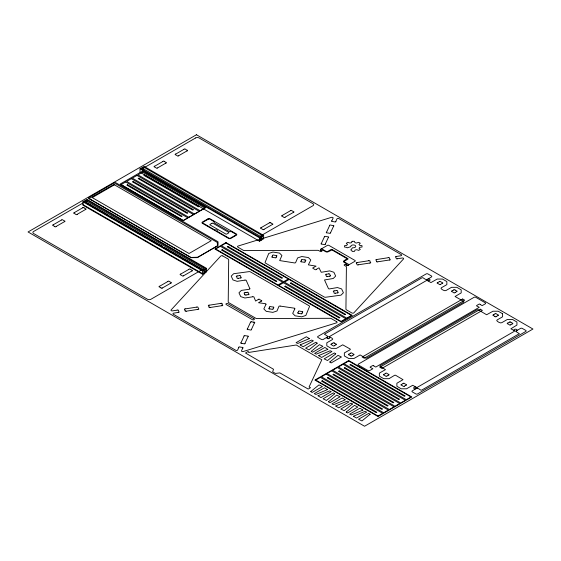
<?xml version="1.0" encoding="UTF-8"?>
<svg xmlns="http://www.w3.org/2000/svg" width="561" height="561" viewBox="0 0 561 561"><rect width="100%" height="100%" fill="white"/><g stroke="black" fill="none" stroke-linecap="round" stroke-linejoin="round"><path stroke-width="0.84" d="M248.74 352.14L247.829 351.565L245.508 353.023L273.53 369.257L272.758 371.438A1.171 0.673 0 0 0 273.06 372.09L274.946 373.177A1.171 0.673 0 0 0 276.075 373.353L279.855 372.904L308.206 389.068L310.521 387.7L309.09 386.95L321.818 359.769L296.243 345.001L249.203 352.371L248.775 352.02M142.929 170.13L143.988 167.262L262.618 235.732L261.026 240.052L259.953 240.669L259.953 237.268L262.618 235.732M316.397 269.392L316.39 269.406A0.764 0.442 0 0 1 315.45 269.715A0.785 0.456 0 0 1 315.24 269.666L312.891 268.312A0.771 0.449 0 0 1 313.34 267.639L316.074 266.152L308.375 264.855L310.78 259.96L308.375 257.548L301.79 256.531L297.611 257.92L295.584 262.716L294.813 262.976L279.694 260.577L281.917 255.486L279.511 253.074L272.927 252.057L268.747 253.446L265.143 262.289A1.564 0.905 0 0 0 265.556 263.137L324.223 297A1.564 0.905 0 0 0 325.689 297.239L341.004 295.156L343.409 292.751L341.642 288.95L337.47 287.555L329.265 288.943L328.487 288.684L324.503 279.953L333.255 278.494L335.66 276.082L333.893 272.281L329.721 270.893L321.236 272.281L318.978 267.821L316.404 269.308M238.804 347.497L237.661 349.959A1.171 0.673 0 0 1 236.833 350.436A1.171 0.673 0 0 1 235.704 350.26L173.307 314.237A1.171 0.673 0 0 1 173.005 313.585A1.171 0.673 0 0 1 173.833 313.108L178.096 312.449M241.041 342.659L244.063 336.151M247.457 328.83L250.479 322.323M242.766 348.108L241.539 350.751A1.171 0.673 0 0 0 241.938 351.452A1.171 0.673 0 0 0 243.222 351.523L336.446 322.877A1.241 0.715 0 0 0 336.74 321.741M245.003 343.269L248.025 336.761M251.419 329.447L254.435 322.933M321.348 243.425L324.363 236.917M326.586 232.135L329.609 225.62M331.853 220.782L333.08 218.145A1.171 0.673 0 0 0 332.68 217.437A1.171 0.673 0 0 0 331.397 217.373L238.166 246.013A1.241 0.715 0 0 0 237.871 247.149L243.278 250.269A1.956 1.129 0 0 0 244.68 250.606L317.659 250.325A1.564 0.905 0 0 1 318.774 250.592L320.282 251.461A0.94 0.54 0 0 0 321.614 251.461A0.94 0.54 0 0 0 321.614 250.697L320.408 249.94L320.499 249.4L327.47 245.36A0.975 0.561 0 0 1 328.844 245.36L355.001 260.465A0.975 0.561 0 0 1 355.001 261.258L348.009 265.283L345.765 264.638A0.94 0.54 0 0 0 344.44 264.638A0.94 0.54 0 0 0 344.44 265.409L345.948 266.279A1.564 0.905 0 0 1 346.403 266.924L345.927 309.055A1.956 1.129 0 0 0 346.502 309.861L351.908 312.989A1.241 0.715 0 0 0 353.879 312.814L403.485 258.993A1.171 0.673 0 0 0 403.366 258.249A1.171 0.673 0 0 0 402.146 258.018L397.574 258.726M325.303 244.035L328.325 237.527M330.548 232.745L333.564 226.237M335.815 221.399L336.958 218.93A1.171 0.673 0 0 1 337.785 218.453A1.171 0.673 0 0 1 338.914 218.629L401.304 254.652A1.171 0.673 0 0 1 401.606 255.304A1.171 0.673 0 0 1 400.778 255.781L396.515 256.44M272.148 256.65L272.632 255.606M276.11 257.268L276.594 256.223M265.914 304.448L263.831 308.929L266.244 311.341L272.828 312.365L277.001 310.969L279.027 306.18L280.135 306.026M269.091 308.178L269.582 307.133M273.053 308.795L273.537 307.751M301.061 261.131L301.545 260.087M305.016 261.749L305.507 260.704M294.777 308.922L292.695 313.403L295.107 315.815L301.692 316.839L305.864 315.443L309.469 306.608A1.564 0.905 0 0 0 309.055 305.759L250.395 271.889A1.564 0.905 0 0 0 248.93 271.65L233.614 273.733L231.209 276.138L232.976 279.946L237.149 281.334L244.912 280.128M298.003 312.659L298.487 311.614M301.965 313.276L302.449 312.232M300.177 344.868L311.65 340.064L313.382 340.829L303.136 346.747L300.17 344.973M309.3 338.641L297.856 343.43L296.096 342.68L306.334 336.761L309.3 338.535M318.704 355.562L330.177 350.765L331.909 351.53L321.67 357.441L318.725 355.723M327.82 349.356L316.355 354.138L314.623 353.374L324.861 347.462L327.834 349.237M318.038 395.715L329.517 390.919L331.242 391.683L321.004 397.595L318.038 395.835M327.407 389.65L315.941 394.439L314.209 393.675L324.454 387.756L327.421 389.53M335.773 405.954L347.245 401.15L348.977 401.921L338.732 407.833L335.766 406.059M345.12 399.909L333.669 404.67L331.937 403.906L342.182 397.994L345.148 399.769M353.5 416.192L364.973 411.388L366.705 412.153L356.466 418.064L353.507 416.318M362.869 410.126L351.431 414.902L349.671 414.144L359.91 408.233L362.876 410.007M326.909 337.385L327.028 337.273A1.767 1.017 0 0 0 327.421 336.937M516.73 330.597L516.849 330.485A1.529 0.884 0 0 0 515.727 329.209L515.279 329.202A1.529 0.884 0 0 0 514.107 330.464L514.213 330.583M320.612 249.322L320.612 250.115M266.054 304.385L265.788 303.746L258.516 302.73L261.089 301.243M294.918 308.866L294.651 308.22L280.241 306.103M84.325 201.687L86.997 200.144L205.621 268.635L205.621 272.036L204.548 272.66L202.956 270.178L84.325 201.687L85.924 200.768L85.931 202.465M82.93 201.785L87.067 199.393L206.546 268.368L206.546 271.769L202.402 274.161L82.93 205.186L82.93 201.785L202.402 270.76L206.546 268.368M140.019 168.826L144.156 166.435L263.635 235.41L263.635 238.811L259.491 241.202L140.019 172.227L140.019 168.826L259.491 237.801L263.635 235.41M53.267 224.772L61.415 220.066M74.361 212.598L82.509 207.893M154.738 166.189L162.886 161.484M175.831 154.016L183.98 149.31M56.163 226.448L64.312 221.742M77.257 214.267L85.405 209.562M157.634 167.865L165.783 163.16M178.728 155.685L186.876 150.979M159.682 286.215L167.83 281.51M180.775 274.034L188.931 269.329M261.153 227.633L269.301 222.927M282.246 215.452L290.395 210.747M162.585 287.884L170.733 283.179M183.678 275.71L191.827 271.005M264.049 229.302L272.204 224.596M285.142 217.128L293.298 212.423M202.956 270.178L205.621 268.635M206.546 271.166L202.402 273.558L82.93 204.576M258.193 299.574L255.62 301.054L253.86 296.839L252.815 296.692M329.545 336.495L426.311 280.633M331.544 343.949L332.939 343.143M437.825 282.583L439.214 281.776M334.447 345.625L335.836 344.819M440.722 284.252L442.117 283.452M452.166 290.864L453.561 290.058M455.062 292.533L456.458 291.727M349.103 354.082L350.492 353.276M351.999 355.751L353.395 354.952M384.089 374.278L385.484 373.479M386.992 375.954L388.38 375.148M493.568 314.763L494.956 313.957M496.464 316.432L497.859 315.633M401.627 384.404L403.015 383.598M507.908 323.045L509.304 322.238M404.523 386.08L405.919 385.274M510.805 324.714L512.2 323.907M417.447 387.244L514.213 331.376M245.017 280.051L246.132 280.205L249.792 288.522M348.15 265.22L346.768 265.22M237.359 275.977L239.168 275.696M238.418 278.263L240.227 277.983M357.301 262.506L368.577 260.767M376.859 259.484L388.135 257.737M358.36 264.792L369.636 263.053M377.918 261.77L389.194 260.024M326.607 274.21L328.416 273.929M327.666 276.496L329.475 276.215M245.122 292.667L246.931 292.386M246.181 294.953L247.99 294.672M252.66 296.797L244.898 297.996L240.718 296.608L238.958 292.807L241.363 290.395L249.666 289.224L249.933 288.585M177.038 310.163L172.479 310.871A1.171 0.673 0 0 1 171.259 310.633A1.171 0.673 0 0 1 171.14 309.896L220.739 256.075A1.241 0.715 0 0 1 222.71 255.907M185.418 308.873L196.694 307.126M209.365 305.17L220.641 303.424M186.476 311.159L197.752 309.413M210.424 307.456L221.7 305.71M334.37 290.9L336.179 290.619M335.429 293.186L337.238 292.905M328.48 338.669L328.031 338.669M304.749 259.946L302.849 259.652A0.75 0.435 0 0 0 301.502 259.995M269.848 308.929L271.748 309.223A0.75 0.435 0 0 0 273.088 308.88M298.754 313.417L300.661 313.711A0.75 0.435 0 0 0 302 313.368M251.784 321.888L253.684 322.182M241.798 343.409L243.698 343.704A0.75 0.435 0 0 0 245.045 343.36M427.685 280.633L427.882 280.696A1.529 0.884 0 0 0 430.084 279.89A1.529 0.884 0 0 0 427.854 279.119L427.657 279.182A1.767 1.017 0 0 1 425.161 279.175L422.924 277.73L422.082 277.758L324.426 334.195L327.021 335.836A1.767 1.017 0 0 1 327.421 336.179M416.073 387.244L415.876 387.181A1.529 0.884 0 0 0 413.674 387.988A1.529 0.884 0 0 0 415.904 388.759L416.101 388.696A1.767 1.017 0 0 1 418.597 388.696L420.834 390.14L421.676 390.119L519.332 333.676L516.737 332.035A1.767 1.017 0 0 1 516.337 331.691M455.062 290.058L456.458 290.857A0.75 0.435 0 0 1 456.612 291.706M480.202 304.49L482.172 305.626L485.3 303.824A1.241 0.715 0 0 0 485.3 302.814L475.791 297.323A1.241 0.715 0 0 0 474.038 297.323L358.437 364.061A1.241 0.715 0 0 0 358.465 365.057L367.974 370.548A1.241 0.715 0 0 0 369.706 370.569L372.862 368.745L370.73 367.602A0.764 0.442 0 0 1 370.183 367.062A0.785 0.456 0 0 1 370.274 366.936L372.623 365.583A0.771 0.449 0 0 1 373.78 365.842L373.787 365.856M510.805 322.238L512.2 323.045A0.75 0.435 0 0 1 512.354 323.886M494.956 316.432L493.568 315.633A0.75 0.435 0 0 1 493.414 314.784M164.387 161.484L165.783 162.29A0.75 0.435 0 0 1 165.937 163.132M270.809 222.927L272.204 223.727A0.75 0.435 0 0 1 272.358 224.575M259.953 237.268L141.323 168.784L143.988 167.241L142.396 168.16L142.396 169.864M222.864 255.998L228.117 259.028A1.956 1.129 0 0 1 228.692 259.834L228.215 301.972A1.564 0.905 0 0 0 228.671 302.617L255.837 318.297A1.564 0.905 0 0 0 256.952 318.564L329.938 318.29A1.956 1.129 0 0 1 331.334 318.62L336.586 321.649M334.447 343.143L335.836 343.949A0.75 0.435 0 0 1 335.99 344.791M373.787 365.933L375.758 367.069L479.276 307.302L477.138 306.159A0.764 0.442 0 0 1 476.598 305.612A0.785 0.456 0 0 1 476.689 305.493L479.038 304.132A0.771 0.449 0 0 1 480.195 304.392L480.195 304.406M87.825 203.229L108.238 215.017M109.753 215.894L162.683 246.454M164.198 247.324L202.766 269.589M88.505 204.421L86.997 203.545L86.997 200.144M90.019 205.291L115.706 220.122M117.221 220.999L122.508 224.049M124.016 224.926L125.531 225.795M127.038 226.672L136.106 231.903M137.62 232.773L142.908 235.83M144.422 236.7L176.911 255.458M178.419 256.335L179.934 257.204M181.441 258.081L183.713 259.385M185.221 260.262L190.509 263.312M192.023 264.182L197.311 267.239M198.825 268.109L202.598 270.29M350.492 355.751L349.103 354.952A0.75 0.435 0 0 1 348.949 354.103M84.017 207.893L85.405 208.692A0.75 0.435 0 0 1 85.567 209.541M54.655 226.448L53.267 225.641A0.75 0.435 0 0 1 53.113 224.8M161.077 287.884L159.682 287.085A0.75 0.435 0 0 1 159.527 286.236M329.545 337.294L329.658 337.406A1.529 0.884 0 0 1 328.262 338.676A1.529 0.884 0 0 1 326.923 337.385M376.613 261.335L376.108 260.234A0.75 0.435 0 0 1 376.704 259.463M370.386 262.296L369.881 261.202A0.75 0.435 0 0 0 368.689 260.697M356.551 263.263L357.055 264.357A0.75 0.435 0 0 0 358.248 264.862M330.233 275.465L329.721 274.364A0.75 0.435 0 0 0 328.529 273.866M244.876 294.518L244.365 293.417A0.75 0.435 0 0 1 244.961 292.646M221.946 303.859L222.451 304.953A0.75 0.435 0 0 1 221.854 305.731M209.12 307.021L208.615 305.92A0.75 0.435 0 0 1 209.211 305.142M185.179 310.724L184.667 309.623A0.75 0.435 0 0 1 185.263 308.845M261.026 236.651L261.026 240.052M259.491 237.801L259.491 241.202M204.548 269.259L204.548 272.66M202.402 270.76L202.402 274.161M516.337 330.941A1.767 1.017 0 0 1 516.723 330.597M509.346 322.147A0.75 0.435 0 0 1 510.819 322.238M507.754 323.066A0.75 0.435 0 0 0 507.908 323.921L509.304 324.714A0.75 0.435 0 0 0 510.762 324.805M498.014 315.605A0.75 0.435 0 0 0 497.859 314.756L496.464 313.957A0.75 0.435 0 0 0 495.005 313.865M496.422 316.523A0.75 0.435 0 0 1 494.942 316.432M453.604 289.967A0.75 0.435 0 0 1 455.076 290.058M452.012 290.886A0.75 0.435 0 0 0 452.166 291.741L453.561 292.533A0.75 0.435 0 0 0 455.02 292.625M442.271 283.424A0.75 0.435 0 0 0 442.117 282.569L440.722 281.776A0.75 0.435 0 0 0 439.263 281.685M437.664 282.604A0.75 0.435 0 0 0 437.818 283.459L439.214 284.252A0.75 0.435 0 0 0 440.673 284.343M406.073 385.246A0.75 0.435 0 0 0 405.919 384.397L404.523 383.598A0.75 0.435 0 0 0 403.064 383.514M401.466 384.432A0.75 0.435 0 0 0 401.627 385.281L403.015 386.08A0.75 0.435 0 0 0 404.481 386.164M388.535 375.127A0.75 0.435 0 0 0 388.38 374.271L386.992 373.479A0.75 0.435 0 0 0 385.526 373.388M383.934 374.306A0.75 0.435 0 0 0 384.089 375.162L385.484 375.954A0.75 0.435 0 0 0 386.943 376.045M332.982 343.052A0.75 0.435 0 0 1 334.461 343.143M331.39 343.977A0.75 0.435 0 0 0 331.544 344.826L332.939 345.625A0.75 0.435 0 0 0 334.398 345.709M350.541 353.185A0.75 0.435 0 0 1 352.013 353.276L353.395 354.082A0.75 0.435 0 0 1 353.549 354.924M351.957 355.842A0.75 0.435 0 0 1 350.478 355.751M389.355 260.052A0.75 0.435 0 0 0 389.958 259.266L389.439 258.172A0.75 0.435 0 0 0 388.247 257.674M377.805 261.833A0.75 0.435 0 0 1 376.606 261.328M326.474 232.198A0.75 0.435 0 0 0 327.344 232.892L329.244 233.18A0.75 0.435 0 0 0 330.583 232.836M333.676 226.167A0.75 0.435 0 0 0 332.806 225.473L330.913 225.185A0.75 0.435 0 0 0 329.566 225.529M321.236 243.488A0.75 0.435 0 0 0 322.105 244.182L323.999 244.47A0.75 0.435 0 0 0 325.345 244.126M328.437 237.457A0.75 0.435 0 0 0 327.568 236.77L325.668 236.483A0.75 0.435 0 0 0 324.328 236.826M370.393 262.289A0.75 0.435 0 0 1 369.79 263.074M356.544 263.27A0.75 0.435 0 0 1 357.147 262.485M210.312 307.519A0.75 0.435 0 0 1 209.113 307.014M220.754 303.354A0.75 0.435 0 0 1 221.953 303.859M186.364 311.222A0.75 0.435 0 0 1 185.165 310.717M197.914 309.434A0.75 0.435 0 0 0 198.517 308.655L197.998 307.561A0.75 0.435 0 0 0 196.813 307.063M248.137 336.691A0.75 0.435 0 0 0 247.268 336.004L245.367 335.716A0.75 0.435 0 0 0 244.021 336.06M241.798 343.416A0.75 0.435 0 0 1 240.928 342.722M253.677 322.175A0.75 0.435 0 0 1 254.554 322.87M250.437 322.231A0.75 0.435 0 0 1 251.791 321.888M247.345 328.9A0.75 0.435 0 0 0 248.214 329.595L250.115 329.882A0.75 0.435 0 0 0 251.461 329.538M187.03 150.958A0.75 0.435 0 0 0 186.876 150.103L185.488 149.31A0.75 0.435 0 0 0 184.022 149.219M175.67 154.037A0.75 0.435 0 0 0 175.831 154.892L177.22 155.685A0.75 0.435 0 0 0 178.686 155.776M162.928 161.4A0.75 0.435 0 0 1 164.401 161.484M154.577 166.217A0.75 0.435 0 0 0 154.738 167.066L156.126 167.865A0.75 0.435 0 0 0 157.592 167.956M293.452 212.395A0.75 0.435 0 0 0 293.298 211.546L291.902 210.747A0.75 0.435 0 0 0 290.444 210.655M282.092 215.48A0.75 0.435 0 0 0 282.246 216.329L283.642 217.128A0.75 0.435 0 0 0 285.1 217.212M269.35 222.836A0.75 0.435 0 0 1 270.823 222.927M260.998 227.654A0.75 0.435 0 0 0 261.153 228.509L262.548 229.302A0.75 0.435 0 0 0 264.007 229.393M191.981 270.977A0.75 0.435 0 0 0 191.827 270.129L190.431 269.329A0.75 0.435 0 0 0 188.973 269.238M180.621 274.063A0.75 0.435 0 0 0 180.775 274.911L182.171 275.71A0.75 0.435 0 0 0 183.629 275.802M170.888 283.158A0.75 0.435 0 0 0 170.733 282.302L169.338 281.51A0.75 0.435 0 0 0 167.879 281.419M162.536 287.975A0.75 0.435 0 0 1 161.063 287.884M82.551 207.801A0.75 0.435 0 0 1 84.031 207.893M74.206 212.619A0.75 0.435 0 0 0 74.361 213.475L75.749 214.267A0.75 0.435 0 0 0 77.215 214.358M64.473 221.714A0.75 0.435 0 0 0 64.312 220.866L62.923 220.066A0.75 0.435 0 0 0 61.458 219.982M56.121 226.539A0.75 0.435 0 0 1 54.648 226.448M237.198 275.949A0.75 0.435 0 0 0 236.595 276.734L237.114 277.828A0.75 0.435 0 0 0 238.306 278.326M240.381 278.004A0.75 0.435 0 0 0 240.985 277.218L240.473 276.131A0.75 0.435 0 0 0 239.281 275.626M246.069 295.016A0.75 0.435 0 0 1 244.869 294.511M248.144 294.693A0.75 0.435 0 0 0 248.747 293.915L248.235 292.821A0.75 0.435 0 0 0 247.043 292.323M273.649 307.68A0.75 0.435 0 0 0 272.779 306.986L270.879 306.699A0.75 0.435 0 0 0 269.539 307.042M269.855 308.936A0.75 0.435 0 0 1 268.978 308.248M302.561 312.161A0.75 0.435 0 0 0 301.692 311.467L299.791 311.18A0.75 0.435 0 0 0 298.452 311.523M298.761 313.424A0.75 0.435 0 0 1 297.891 312.729M272.036 256.721A0.75 0.435 0 0 0 272.905 257.415L274.806 257.702A0.75 0.435 0 0 0 276.145 257.359M276.706 256.153A0.75 0.435 0 0 0 275.837 255.458L273.936 255.171A0.75 0.435 0 0 0 272.597 255.514M300.948 261.202A0.75 0.435 0 0 0 301.818 261.896L303.711 262.183A0.75 0.435 0 0 0 305.058 261.84M304.742 259.939A0.75 0.435 0 0 1 305.619 260.634M330.24 275.458A0.75 0.435 0 0 1 329.637 276.236M326.453 274.189A0.75 0.435 0 0 0 325.85 274.967L326.362 276.061A0.75 0.435 0 0 0 327.554 276.559M337.399 292.926A0.75 0.435 0 0 0 337.995 292.148L337.484 291.054A0.75 0.435 0 0 0 336.291 290.556M334.209 290.879A0.75 0.435 0 0 0 333.613 291.664L334.125 292.751A0.75 0.435 0 0 0 335.317 293.249M177.157 310.093A0.75 0.435 0 0 1 178.356 310.598L178.854 311.699A0.75 0.435 0 0 1 178.258 312.47M238.769 347.406A0.75 0.435 0 0 1 240.122 347.056L242.015 347.357A0.75 0.435 0 0 1 242.878 348.044M258.235 299.483A0.75 0.435 0 0 1 259.715 299.574L261.089 300.373A0.75 0.435 0 0 1 261.251 301.222M320.892 250.276A0.947 0.547 0 0 0 321.383 250.43L321.79 250.423A1.052 0.603 0 0 0 322.302 250.262L323.073 250.206L325.766 251.749A1.76 1.017 0 0 0 328.248 251.749L332.021 249.968L347.084 258.691L343.942 260.809A1.76 1.017 0 0 0 343.942 262.239L346.614 263.796L346.523 264.245A1.052 0.603 0 0 0 346.235 264.54L346.228 264.771A0.947 0.547 0 0 0 346.488 265.058M348.423 265.058A0.975 0.561 0 0 0 348.423 264.259L344.433 261.959A0.975 0.561 0 0 1 344.433 261.16L347.827 259.203A0.778 0.449 0 0 0 347.827 258.565L332.133 249.505A0.778 0.449 0 0 0 331.032 249.505L327.638 251.468A0.975 0.561 0 0 1 326.257 251.468L322.266 249.161A0.975 0.561 0 0 0 320.892 249.161M331.74 220.852A0.75 0.435 0 0 0 332.61 221.546L334.51 221.833A0.75 0.435 0 0 0 335.85 221.49M396.354 256.419A0.75 0.435 0 0 0 395.75 257.204L396.269 258.291A0.75 0.435 0 0 0 397.454 258.796M502.6 313.753L502.6 316.79L497.137 319.945C495.068 320.366 500.503 323.928 501.829 322.652L507.291 319.497L512.551 319.497L516.933 322.028L516.933 325.064L510.882 328.795L515.559 331.313L520.531 328.409A1.241 0.715 0 0 1 522.284 328.409L525.79 330.429A1.241 0.715 0 0 1 525.79 331.446L417.573 393.92A1.241 0.715 0 0 1 415.82 393.92L412.314 391.901A1.241 0.715 0 0 1 412.314 390.891L417.293 387.826L412.728 385.274L406.522 388.808L401.262 388.808L396.879 386.284L396.879 383.247L403.015 379.664L395.505 375.218L394.656 375.26L388.99 378.689L383.738 378.689L379.355 376.158L379.355 373.121L385.484 369.622L380.253 366.557A1.171 0.673 0 0 1 380.253 365.604L476.731 309.896A1.171 0.673 0 0 1 478.393 309.896L486.618 314.749L492.958 311.222L498.217 311.222L502.6 313.753M217.458 245.851L197.262 257.639L191.105 257.66L89.066 198.559L115.44 183.615L217.282 242.408L217.458 245.879M327.589 336.888L323.213 339.454A1.241 0.715 0 0 1 321.46 339.454L317.954 337.427A1.241 0.715 0 0 1 317.954 336.418L426.164 273.929A1.241 0.715 0 0 1 427.917 273.929L431.423 275.956A1.241 0.715 0 0 1 431.423 276.966L426.444 280.03L430.939 282.576L437.215 279.041L442.475 279.041L446.858 281.573L446.858 284.609L441.388 287.765C439.389 288.375 444.88 291.692 446.086 290.472L451.549 287.316L456.808 287.316L461.191 289.848L461.191 292.884L455.069 296.503L463.491 301.292A1.171 0.673 0 0 1 463.491 302.253L367.013 357.96A1.171 0.673 0 0 1 365.358 357.96L360.12 354.938L353.984 358.479L348.725 358.479L344.342 355.947L344.342 352.911L350.281 349.643L350.281 349.096L342.729 344.826L336.453 348.36L331.193 348.36L326.811 345.828L326.811 342.792L332.28 339.636C334.468 339.068 328.676 335.829 327.596 336.852M311.278 351.312L312.645 352.231L322.884 346.319L319.447 344.664L311.285 351.291M310.773 391.564L312.14 392.476L322.379 386.564L318.999 384.888L310.78 391.536M317.203 343.143L315.836 342.252L305.598 348.164L308.999 349.833L317.189 343.213M329.805 362.013L331.172 362.932L341.411 357.013L338.017 355.344L329.805 362.013M328.501 401.795L329.868 402.714L340.106 396.802L336.712 395.126L328.508 401.774M335.737 353.844L334.37 352.946L324.125 358.865L327.526 360.534L335.716 353.907M334.686 393.773L326.474 400.463L323.073 398.787L333.318 392.875L334.686 393.773M346.235 412.033L347.596 412.952L357.841 407.034L354.419 405.372L346.235 412.033M352.413 404.004L344.237 410.68L340.8 409.025L351.046 403.114L352.413 404.032M370.141 414.242L361.95 420.925L358.535 419.263L368.773 413.352L370.141 414.263M352.077 241.321L351.551 242.675L349.819 243.032L347.897 242.31L346.277 243.313L347.504 244.421L346.684 245.423L344.517 245.69L344.566 247.05L346.761 247.345L347.091 247.85L350.877 246.665A2.468 1.424 0 0 1 353.128 244.933A2.468 1.424 0 0 1 355.723 246.503A2.468 1.424 0 0 1 352.617 247.724L350.723 249.968L351.677 250.185L352.14 251.412L354.489 251.384L355.001 250.094L356.789 249.701L358.668 250.402L360.295 249.421L359.033 248.264L359.776 247.296L362.048 247.015L361.999 245.662L359.622 245.346L359.005 244.393L360.274 243.222L358.591 242.303L356.523 243.06L354.924 242.625L354.433 241.293L352.077 241.321M196.441 134.752L28.05 231.966L364.559 426.248L532.95 329.034L196.441 134.752M114.283 182.809L88.799 197.535A1.185 0.687 0 0 0 88.806 198.496L190.558 257.233A1.171 0.673 0 0 0 191.385 257.429L197.76 257.233L217.703 245.718A1.171 0.673 0 0 0 218.04 245.241L218.04 242.036A1.171 0.673 0 0 0 217.696 241.56L115.938 182.809A1.171 0.673 0 0 0 114.283 182.809M114.423 184.807L92.256 197.619L189.05 253.495L211.224 240.69L114.423 184.807M195.621 137.943L142.81 168.475L260.101 236.188L312.975 205.705A2.475 1.431 0 0 0 312.954 203.685L199.106 137.957A2.475 1.431 0 0 0 195.621 137.943M86.464 201.006L33.59 231.497A2.475 1.431 0 0 0 33.604 233.509L147.459 299.237A2.475 1.431 0 0 0 150.944 299.251L203.748 268.719L86.464 201.006M142.662 171.063L120.166 184.057L183.279 220.494L205.775 207.507L142.662 171.063M125.685 181.953L120.994 184.667L183.279 220.62L187.97 217.913L125.685 181.953M131.344 178.686L126.653 181.399L188.938 217.359L193.629 214.646L131.344 178.686M137.003 175.418L132.312 178.132L194.597 214.092L199.288 211.378L137.003 175.418M142.662 172.15L137.971 174.864L200.256 210.824L204.947 208.11L142.662 172.15M127.536 184.723L126.849 185.123L181.42 216.63L182.115 216.237L127.536 184.723M133.195 181.455L132.508 181.855L187.079 213.369L187.774 212.97L133.195 181.455M138.855 178.195L138.167 178.587L192.739 210.102L193.433 209.702L138.855 178.195M144.514 174.927L143.826 175.32L198.398 206.834L199.092 206.434L144.514 174.927M207.977 218.853L202.43 222.051A1.564 0.905 0 0 0 202.43 223.327L228.586 238.425A1.564 0.905 0 0 0 230.795 238.425L236.335 235.227A1.564 0.905 0 0 0 236.335 233.951L210.179 218.853A1.564 0.905 0 0 0 207.977 218.853M208.419 219.113L202.879 222.31A0.926 0.533 0 0 0 202.879 223.068L214.954 230.038A1.417 0.82 0 0 1 216.925 230.059A1.417 0.82 0 0 1 216.96 231.195L229.035 238.166A0.926 0.533 0 0 0 230.347 238.166L235.886 234.968A0.926 0.533 0 0 0 235.886 234.21L231.097 231.448A1.417 0.82 0 0 1 229.126 231.427L214.498 222.976A1.417 0.82 0 0 1 214.463 221.84L209.73 219.113A0.926 0.533 0 0 0 208.419 219.113M211.932 223.285L210.087 224.351A0.729 0.421 0 0 0 210.087 224.947L225.781 234.007A0.729 0.421 0 0 0 226.812 234.007L228.657 232.941A0.729 0.421 0 0 0 228.657 232.345L212.97 223.285A0.729 0.421 0 0 0 211.932 223.285M225.978 242.583L214.87 249L341.095 321.874L352.273 315.422L225.978 242.583M220.382 246.293L215.69 249L277.983 284.96L282.674 282.246L220.382 246.293M226.041 243.025L221.35 245.732L283.642 281.692L288.333 278.978L226.041 243.025M222.24 249.673L221.546 250.073L276.131 281.58L276.818 281.18L222.24 249.673M227.899 246.405L227.205 246.805L281.783 278.312L282.478 277.912L227.899 246.405M283.501 282.73L278.81 285.437L341.095 321.397L345.786 318.683L283.501 282.73M289.16 279.462L284.469 282.169L346.754 318.129L351.445 315.422L289.16 279.462M285.353 286.11L284.665 286.503L339.237 318.017L339.931 317.617L285.353 286.11M291.012 282.842L290.325 283.235L344.896 314.749L345.59 314.349L291.012 282.842M348.711 360.541L314.896 380.063L378.009 416.507L411.823 396.978L348.711 360.541M320.415 377.357L315.724 380.063L378.009 416.024L382.7 413.317L320.415 377.357M326.074 374.089L321.383 376.803L383.668 412.756L388.359 410.049L326.074 374.089M331.733 370.821L327.042 373.535L389.327 409.495L394.018 406.781L331.733 370.821M337.392 367.553L332.701 370.267L394.986 406.227L399.677 403.513L337.392 367.553M343.052 364.285L338.36 366.999L400.645 402.959L405.337 400.245L343.052 364.285M348.711 361.025L344.019 363.731L406.304 399.691L410.996 396.978L348.711 361.025M462.664 299.006L362.161 357.034L364.208 358.22L464.711 300.191L462.664 299.006M322.266 380.737L321.579 381.136L376.158 412.644L376.845 412.244L322.266 380.737M327.926 377.469L327.238 377.869L381.817 409.376L382.504 408.976L327.926 377.469M333.585 374.201L332.897 374.601L387.476 406.108L388.163 405.715L333.585 374.201M339.244 370.933L338.556 371.333L393.135 402.84L393.822 402.447L339.244 370.933M344.903 367.665L344.216 368.065L398.794 399.579L399.481 399.18L344.903 367.665M350.562 364.405L349.875 364.797L404.453 396.311L405.14 395.912L350.562 364.405M480.328 309.209L379.825 367.238L381.873 368.416L482.376 310.387L480.328 309.209M254 318.774L227.85 303.676A1.122 0.645 0 0 0 226.258 303.676A1.122 0.645 0 0 0 226.258 304.588L252.415 319.693A1.122 0.645 0 0 0 254 319.693A1.122 0.645 0 0 0 254 318.774"/></g></svg>
